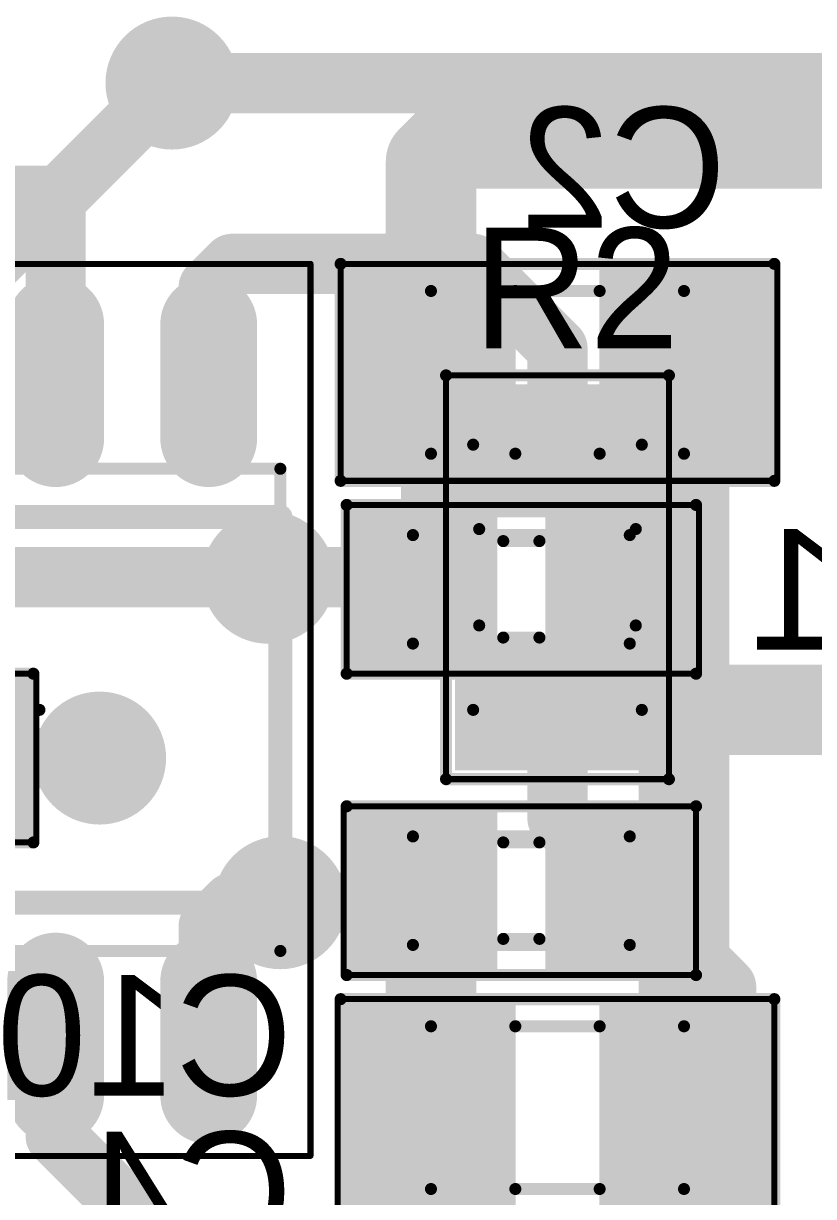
# Model space of a CAD drawing. Header units: millimetres. Extents: x 29.9 to 75.1, y 29.9 to 100.1.
# Drawn here: x 57.07 to 63.63, y 85.46 to 95.19 of the extents above; entities that cross this region are included whole.
import ezdxf

# ---------------------------------------------------------------- set-up
doc = ezdxf.new("R2010")
doc.units = ezdxf.units.MM
for name, color, linetype in [('BottomLayer', 5, 'Continuous'), ('BottomOverlay', 54, 'Continuous'), ('BottomPaste', 16, 'Continuous'), ('BottomSolder', 6, 'Continuous'), ('Mechanical13', 56, 'Continuous'), ('Mechanical15', 56, 'Continuous'), ('MultiLayer', 9, 'Continuous'), ('TopLayer', 1, 'Continuous'), ('TopOverlay', 2, 'Continuous'), ('TopPaste', 8, 'Continuous'), ('TopSolder', 216, 'Continuous'), ('ViaHoleLayer', 16, 'Continuous')]:
    doc.layers.add(name, color=color, linetype=linetype)

# ---------------------------------------------------------------- blocks, each defined once
blk = doc.blocks.new('SMD_C_0603_B_1123')
at = {"layer": 'BottomLayer'}
for points in [[(-1.29999994, 0.5499989), (-1.29999994, -0.5499989), (-0.30000194, 0.5499989), (-0.30000194, -0.5499989)], [(0.2999994, 0.5499989), (0.2999994, -0.5499989), (1.2999974, 0.5499989), (1.2999974, -0.5499989)]]:
    blk.add_solid(points, dxfattribs=at)
at = {"layer": 'BottomOverlay', "const_width": 0.0999998}
for points in [[(-1.44999964, 0.7000011399999999), (-1.44999964, -0.7000011399999999)], [(1.44999964, 0.7000011399999999), (-1.44999964, 0.7000011399999999)], [(1.44999964, 0.7000011399999999), (1.44999964, -0.7000011399999999)], [(0.1499997, 0.40000174), (-0.1499997, 0.40000174)], [(0.1499997, -0.3999992), (-0.1499997, -0.3999992)], [(1.44999964, -0.7000011399999999), (-1.44999964, -0.7000011399999999)]]:
    blk.add_lwpolyline(points, dxfattribs=at)
at = {"layer": 'BottomOverlay', "const_width": 0.0499999}
for points in [[(-1.47499832, 0.7000011399999999, 1), (-1.42500096, 0.7000011399999999, 1)], [(-1.47499832, 0.7000011399999999, 1), (-1.42500096, 0.7000011399999999, 1)], [(1.42500096, 0.7000011399999999, 1), (1.47499832, 0.7000011399999999, 1)], [(1.42500096, 0.7000011399999999, 1), (1.47499832, 0.7000011399999999, 1)], [(-0.17499838, 0.40000174, 1), (-0.12500102, 0.40000174, 1)], [(0.12500102, 0.40000174, 1), (0.17499838, 0.40000174, 1)], [(-0.17499838, -0.3999992, 1), (-0.12500102, -0.3999992, 1)], [(0.12500102, -0.3999992, 1), (0.17499838, -0.3999992, 1)], [(-1.47499832, -0.7000011399999999, 1), (-1.42500096, -0.7000011399999999, 1)], [(-1.47499832, -0.7000011399999999, 1), (-1.42500096, -0.7000011399999999, 1)], [(1.42500096, -0.7000011399999999, 1), (1.47499832, -0.7000011399999999, 1)], [(1.42500096, -0.7000011399999999, 1), (1.47499832, -0.7000011399999999, 1)]]:
    blk.add_lwpolyline(points, format="xyb", close=True, dxfattribs=at)
at = {"layer": 'BottomPaste'}
for points in [[(-1.29999994, 0.5499989), (-1.29999994, -0.5499989), (-0.30000194, 0.5499989), (-0.30000194, -0.5499989)], [(0.2999994, 0.5499989), (0.2999994, -0.5499989), (1.2999974, 0.5499989), (1.2999974, -0.5499989)]]:
    blk.add_solid(points, dxfattribs=at)
at = {"layer": 'BottomSolder'}
for points in [[(-1.40159994, 0.6515989), (-1.40159994, -0.6515989), (-0.19840194, 0.6515989), (-0.19840194, -0.6515989)], [(0.1983994, 0.6515989), (0.1983994, -0.6515989), (1.4015974, 0.6515989), (1.4015974, -0.6515989)]]:
    blk.add_solid(points, dxfattribs=at)
at = {"layer": 'Mechanical13', "const_width": 0.0999998}
for points in [[(-0.90000074, 0.45000164), (-0.90000074, -0.4499991)], [(0.8999982, 0.45000164), (-0.90000074, 0.45000164)], [(0.8999982, 0.45000164), (0.8999982, -0.4499991)], [(0.8999982, -0.4499991), (-0.90000074, -0.4499991)]]:
    blk.add_lwpolyline(points, dxfattribs=at)
at = {"layer": 'Mechanical13', "const_width": 0.0499999}
for points in [[(-0.9249994199999999, 0.45000164, 1), (-0.8750020599999999, 0.45000164, 1)], [(-0.9249994199999999, 0.45000164, 1), (-0.8750020599999999, 0.45000164, 1)], [(0.8749995199999999, 0.45000164, 1), (0.9249968799999999, 0.45000164, 1)], [(0.8749995199999999, 0.45000164, 1), (0.9249968799999999, 0.45000164, 1)], [(-0.9249994199999999, -0.4499991, 1), (-0.8750020599999999, -0.4499991, 1)], [(-0.9249994199999999, -0.4499991, 1), (-0.8750020599999999, -0.4499991, 1)], [(0.8749995199999999, -0.4499991, 1), (0.9249968799999999, -0.4499991, 1)], [(0.8749995199999999, -0.4499991, 1), (0.9249968799999999, -0.4499991, 1)]]:
    blk.add_lwpolyline(points, format="xyb", close=True, dxfattribs=at)
at = {"layer": 'Mechanical15', "const_width": 0.0499999}
for points in [[(-1.47500086, 0.7000011399999999), (-1.47500086, -0.7000011399999999)], [(1.44999964, 0.7000011399999999), (-1.47500086, 0.7000011399999999)], [(1.44999964, 0.7000011399999999), (1.44999964, -0.7000011399999999)], [(1.44999964, -0.7000011399999999), (-1.47500086, -0.7000011399999999)]]:
    blk.add_lwpolyline(points, dxfattribs=at)
at = {"layer": 'Mechanical15', "const_width": 0.02499868}
for points in [[(-1.4875002, 0.7000011399999999, 1), (-1.46250152, 0.7000011399999999, 1)], [(-1.4875002, 0.7000011399999999, 1), (-1.46250152, 0.7000011399999999, 1)], [(1.4375003, 0.7000011399999999, 1), (1.46249898, 0.7000011399999999, 1)], [(1.4375003, 0.7000011399999999, 1), (1.46249898, 0.7000011399999999, 1)], [(-1.4875002, -0.7000011399999999, 1), (-1.46250152, -0.7000011399999999, 1)], [(-1.4875002, -0.7000011399999999, 1), (-1.46250152, -0.7000011399999999, 1)], [(1.4375003, -0.7000011399999999, 1), (1.46249898, -0.7000011399999999, 1)], [(1.4375003, -0.7000011399999999, 1), (1.46249898, -0.7000011399999999, 1)]]:
    blk.add_lwpolyline(points, format="xyb", close=True, dxfattribs=at)
blk = doc.blocks.new('SMD_R_0805_1158')
at = {"layer": 'Mechanical13', "const_width": 0.0999998}
for points in [[(-1.10000034, 0.7000011399999999), (-1.10000034, -0.6999985999999999)], [(-1.10000034, 0.7000011399999999), (1.10000034, 0.7000011399999999)], [(1.10000034, 0.7000011399999999), (1.10000034, -0.6999985999999999)], [(-1.10000034, -0.6999985999999999), (1.10000034, -0.6999985999999999)]]:
    blk.add_lwpolyline(points, dxfattribs=at)
at = {"layer": 'Mechanical13', "const_width": 0.0499999}
for points in [[(-1.12499902, 0.7000011399999999, 1), (-1.07500166, 0.7000011399999999, 1)], [(-1.12499902, 0.7000011399999999, 1), (-1.07500166, 0.7000011399999999, 1)], [(1.07500166, 0.7000011399999999, 1), (1.12499902, 0.7000011399999999, 1)], [(1.07500166, 0.7000011399999999, 1), (1.12499902, 0.7000011399999999, 1)], [(-1.12499902, -0.6999985999999999, 1), (-1.07500166, -0.6999985999999999, 1)], [(-1.12499902, -0.6999985999999999, 1), (-1.07500166, -0.6999985999999999, 1)], [(1.07500166, -0.6999985999999999, 1), (1.12499902, -0.6999985999999999, 1)], [(1.07500166, -0.6999985999999999, 1), (1.12499902, -0.6999985999999999, 1)]]:
    blk.add_lwpolyline(points, format="xyb", close=True, dxfattribs=at)
at = {"layer": 'Mechanical15', "const_width": 0.0499999}
for points in [[(-1.67500046, 0.9249994199999999), (-1.67500046, -0.9249994199999999)], [(-1.67500046, 0.9249994199999999), (1.67500046, 0.9249994199999999)], [(1.67500046, 0.9249994199999999), (1.67500046, -0.9249994199999999)], [(-1.67500046, -0.9249994199999999), (1.67500046, -0.9249994199999999)]]:
    blk.add_lwpolyline(points, dxfattribs=at)
at = {"layer": 'Mechanical15', "const_width": 0.02499868}
for points in [[(-1.6874998, 0.9249994199999999, 1), (-1.66250112, 0.9249994199999999, 1)], [(-1.6874998, 0.9249994199999999, 1), (-1.66250112, 0.9249994199999999, 1)], [(1.66250112, 0.9249994199999999, 1), (1.6874998, 0.9249994199999999, 1)], [(1.66250112, 0.9249994199999999, 1), (1.6874998, 0.9249994199999999, 1)], [(-1.6874998, -0.9249994199999999, 1), (-1.66250112, -0.9249994199999999, 1)], [(-1.6874998, -0.9249994199999999, 1), (-1.66250112, -0.9249994199999999, 1)], [(1.66250112, -0.9249994199999999, 1), (1.6874998, -0.9249994199999999, 1)], [(1.66250112, -0.9249994199999999, 1), (1.6874998, -0.9249994199999999, 1)]]:
    blk.add_lwpolyline(points, format="xyb", close=True, dxfattribs=at)
at = {"layer": 'TopLayer'}
for points in [[(-0.6000013399999999, -0.7499985), (-0.6000013399999999, 0.7499985), (-1.49999954, -0.7499985), (-1.49999954, 0.7499985)], [(1.49999954, -0.7499985), (1.49999954, 0.7499985), (0.6000013399999999, -0.7499985), (0.6000013399999999, 0.7499985)]]:
    blk.add_solid(points, dxfattribs=at)
at = {"layer": 'TopOverlay', "const_width": 0.0999998}
for points in [[(-1.67500046, 0.9249994199999999), (1.67500046, 0.9249994199999999)], [(-1.67500046, 0.9249994199999999), (-1.67500046, -0.9249994199999999)], [(1.67500046, 0.9249994199999999), (1.67500046, -0.9249994199999999)], [(-0.3999992, 0.6500012399999999), (0.3999992, 0.6500012399999999)], [(-0.3999992, -0.6499986999999999), (0.3999992, -0.6499986999999999)], [(-1.67500046, -0.9249994199999999), (1.67500046, -0.9249994199999999)]]:
    blk.add_lwpolyline(points, dxfattribs=at)
at = {"layer": 'TopOverlay', "const_width": 0.0499999}
for points in [[(-1.69999914, 0.9249994199999999, 1), (-1.65000178, 0.9249994199999999, 1)], [(-1.69999914, 0.9249994199999999, 1), (-1.65000178, 0.9249994199999999, 1)], [(1.65000178, 0.9249994199999999, 1), (1.69999914, 0.9249994199999999, 1)], [(1.65000178, 0.9249994199999999, 1), (1.69999914, 0.9249994199999999, 1)], [(-0.42499788, 0.6500012399999999, 1), (-0.37500052, 0.6500012399999999, 1)], [(0.37500052, 0.6500012399999999, 1), (0.42499788, 0.6500012399999999, 1)], [(-0.42499788, -0.6499986999999999, 1), (-0.37500052, -0.6499986999999999, 1)], [(0.37500052, -0.6499986999999999, 1), (0.42499788, -0.6499986999999999, 1)], [(-1.69999914, -0.9249994199999999, 1), (-1.65000178, -0.9249994199999999, 1)], [(-1.69999914, -0.9249994199999999, 1), (-1.65000178, -0.9249994199999999, 1)], [(1.65000178, -0.9249994199999999, 1), (1.69999914, -0.9249994199999999, 1)], [(1.65000178, -0.9249994199999999, 1), (1.69999914, -0.9249994199999999, 1)]]:
    blk.add_lwpolyline(points, format="xyb", close=True, dxfattribs=at)
at = {"layer": 'TopPaste'}
for points in [[(-0.6000013399999999, -0.7499985), (-0.6000013399999999, 0.7499985), (-1.49999954, -0.7499985), (-1.49999954, 0.7499985)], [(1.49999954, -0.7499985), (1.49999954, 0.7499985), (0.6000013399999999, -0.7499985), (0.6000013399999999, 0.7499985)]]:
    blk.add_solid(points, dxfattribs=at)
at = {"layer": 'TopSolder'}
for points in [[(-0.49840134, -0.8515984999999999), (-0.49840134, 0.8515984999999999), (-1.60159954, -0.8515984999999999), (-1.60159954, 0.8515984999999999)], [(1.60159954, -0.8515984999999999), (1.60159954, 0.8515984999999999), (0.49840134, -0.8515984999999999), (0.49840134, 0.8515984999999999)]]:
    blk.add_solid(points, dxfattribs=at)
blk = doc.blocks.new('SOIC_8_1168')
at = {"layer": 'Mechanical13', "const_width": 0.0999998}
for points in [[(-2.00000108, 2.50000008), (-2.00000108, -2.50000008)], [(-2.00000108, 2.50000008), (1.99999854, 2.50000008)], [(1.99999854, 2.50000008), (1.99999854, -2.50000008)], [(-2.00000108, -2.50000008), (1.99999854, -2.50000008)]]:
    blk.add_lwpolyline(points, dxfattribs=at)
at = {"layer": 'Mechanical13'}
for points, const_width in [([(-2.02499976, 2.50000008, 1), (-1.9750024, 2.50000008, 1)], 0.0499999), ([(-2.02499976, 2.50000008, 1), (-1.9750024, 2.50000008, 1)], 0.0499999), ([(1.97499986, 2.50000008, 1), (2.02499722, 2.50000008, 1)], 0.0499999), ([(1.97499986, 2.50000008, 1), (2.02499722, 2.50000008, 1)], 0.0499999), ([(-0.6000013399999999, 1.59999934, 1), (-1.59999934, 1.59999934, 1)], 0.0999998), ([(-1.62499802, 1.59999934, 1), (-1.57500066, 1.59999934, 1)], 0.0499999), ([(-0.62500002, 1.59999934, 1), (-0.57500266, 1.59999934, 1)], 0.0499999), ([(-2.02499976, -2.50000008, 1), (-1.9750024, -2.50000008, 1)], 0.0499999), ([(-2.02499976, -2.50000008, 1), (-1.9750024, -2.50000008, 1)], 0.0499999), ([(1.97499986, -2.50000008, 1), (2.02499722, -2.50000008, 1)], 0.0499999), ([(1.97499986, -2.50000008, 1), (2.02499722, -2.50000008, 1)], 0.0499999)]:
    blk.add_lwpolyline(points, format="xyb", close=True, dxfattribs=dict(at, const_width=const_width))
at = {"layer": 'Mechanical15'}
for points, const_width in [([(-3.70000022, 2.74999958), (-3.70000022, -2.74999958)], 0.0499999), ([(-3.70000022, 2.74999958), (3.70000022, 2.74999958)], 0.0499999), ([(3.70000022, 2.74999958), (3.70000022, -2.74999958)], 0.0499999), ([(0, 0.499999), (0, -0.499999)], 0.0999998), ([(-0.50000154, 0), (0.499999, 0)], 0.0999998), ([(-3.70000022, -2.74999958), (3.70000022, -2.74999958)], 0.0499999)]:
    blk.add_lwpolyline(points, dxfattribs=dict(at, const_width=const_width))
for points, const_width in [([(-3.71249956, 2.74999958, 1), (-3.68750088, 2.74999958, 1)], 0.02499868), ([(-3.71249956, 2.74999958, 1), (-3.68750088, 2.74999958, 1)], 0.02499868), ([(3.68750088, 2.74999958, 1), (3.71249956, 2.74999958, 1)], 0.02499868), ([(3.68750088, 2.74999958, 1), (3.71249956, 2.74999958, 1)], 0.02499868), ([(-0.02499868, 0.499999, 1), (0.02499868, 0.499999, 1)], 0.0499999), ([(-0.52500022, 0, 1), (-0.47500286, 0, 1)], 0.0499999), ([(0.47500032, 0, 1), (0.52499768, 0, 1)], 0.0499999), ([(-0.02499868, -0.499999, 1), (0.02499868, -0.499999, 1)], 0.0499999), ([(-3.71249956, -2.74999958, 1), (-3.68750088, -2.74999958, 1)], 0.02499868), ([(-3.71249956, -2.74999958, 1), (-3.68750088, -2.74999958, 1)], 0.02499868), ([(3.68750088, -2.74999958, 1), (3.71249956, -2.74999958, 1)], 0.02499868), ([(3.68750088, -2.74999958, 1), (3.71249956, -2.74999958, 1)], 0.02499868)]:
    blk.add_lwpolyline(points, format="xyb", close=True, dxfattribs=dict(at, const_width=const_width))
at = {"layer": 'TopLayer', "const_width": 0.5999987999999999}
for points in [[(2.24999804, 1.905), (3.19999868, 1.905)], [(-3.20000122, 0.635), (-2.25000058, 0.635)], [(2.24999804, 0.635), (3.19999868, 0.635)], [(-3.20000122, -0.635), (-2.25000058, -0.635)], [(2.24999804, -0.635), (3.19999868, -0.635)], [(-3.20000122, -1.905), (-2.25000058, -1.905)], [(2.24999804, -1.905), (3.19999868, -1.905)]]:
    blk.add_lwpolyline(points, dxfattribs=at)
at = {"layer": 'TopLayer', "const_width": 0.2999994}
for points in [[(2.09999834, 1.905, 1), (2.39999774, 1.905, 1)], [(3.04999898, 1.905, 1), (3.34999838, 1.905, 1)], [(-3.35000092, 0.635, 1), (-3.05000152, 0.635, 1)], [(-2.40000028, 0.635, 1), (-2.10000088, 0.635, 1)], [(2.09999834, 0.635, 1), (2.39999774, 0.635, 1)], [(3.04999898, 0.635, 1), (3.34999838, 0.635, 1)], [(-3.35000092, -0.635, 1), (-3.05000152, -0.635, 1)], [(-2.40000028, -0.635, 1), (-2.10000088, -0.635, 1)], [(2.09999834, -0.635, 1), (2.39999774, -0.635, 1)], [(3.04999898, -0.635, 1), (3.34999838, -0.635, 1)], [(-3.35000092, -1.905, 1), (-3.05000152, -1.905, 1)], [(-2.40000028, -1.905, 1), (-2.10000088, -1.905, 1)], [(2.09999834, -1.905, 1), (2.39999774, -1.905, 1)], [(3.04999898, -1.905, 1), (3.34999838, -1.905, 1)]]:
    blk.add_lwpolyline(points, format="xyb", close=True, dxfattribs=at)
at = {"layer": 'TopLayer'}
blk.add_solid([(-1.95000118, 1.6050006), (-1.95000118, 2.2049994), (-3.50000062, 1.6050006), (-3.50000062, 2.2049994)], dxfattribs=at)
at = {"layer": 'TopOverlay'}
for points, const_width in [([(-2.59999988, 2.75500084, 1), (-2.85000192, 2.75500084, 1)], 0.2499995), ([(-2.91250116, 2.75500084, 1), (-2.78750268, 2.75500084, 1)], 0.12499848), ([(-2.66249912, 2.75500084, 1), (-2.53750064, 2.75500084, 1)], 0.12499848), ([(-1.65000178, 2.50000008, 1), (-1.55000198, 2.50000008, 1)], 0.0999998), ([(-1.65000178, 2.50000008, 1), (-1.55000198, 2.50000008, 1)], 0.0999998), ([(1.54999944, 2.50000008, 1), (1.64999924, 2.50000008, 1)], 0.0999998), ([(1.54999944, 2.50000008, 1), (1.64999924, 2.50000008, 1)], 0.0999998), ([(-0.30000194, 1.49999954, 1), (-0.90000074, 1.49999954, 1)], 0.5999987999999999), ([(-1.05000044, 1.49999954, 1), (-0.75000104, 1.49999954, 1)], 0.2999994), ([(-0.45000164, 1.49999954, 1), (-0.15000224, 1.49999954, 1)], 0.2999994), ([(-1.65000178, -2.50000008, 1), (-1.55000198, -2.50000008, 1)], 0.0999998), ([(-1.65000178, -2.50000008, 1), (-1.55000198, -2.50000008, 1)], 0.0999998), ([(1.54999944, -2.50000008, 1), (1.64999924, -2.50000008, 1)], 0.0999998), ([(1.54999944, -2.50000008, 1), (1.64999924, -2.50000008, 1)], 0.0999998)]:
    blk.add_lwpolyline(points, format="xyb", close=True, dxfattribs=dict(at, const_width=const_width))
at = {"layer": 'TopOverlay', "const_width": 0.1999996}
for points in [[(-1.60000188, 2.50000008), (-1.60000188, -2.50000008)], [(-1.60000188, 2.50000008), (1.59999934, 2.50000008)], [(1.59999934, 2.50000008), (1.59999934, -2.50000008)], [(-1.60000188, -2.50000008), (1.59999934, -2.50000008)]]:
    blk.add_lwpolyline(points, dxfattribs=at)
at = {"layer": 'TopPaste', "const_width": 0.5999987999999999}
for points in [[(2.24999804, 1.905), (3.19999868, 1.905)], [(-3.20000122, 0.635), (-2.25000058, 0.635)], [(2.24999804, 0.635), (3.19999868, 0.635)], [(-3.20000122, -0.635), (-2.25000058, -0.635)], [(2.24999804, -0.635), (3.19999868, -0.635)], [(-3.20000122, -1.905), (-2.25000058, -1.905)], [(2.24999804, -1.905), (3.19999868, -1.905)]]:
    blk.add_lwpolyline(points, dxfattribs=at)
at = {"layer": 'TopPaste', "const_width": 0.2999994}
for points in [[(2.09999834, 1.905, 1), (2.39999774, 1.905, 1)], [(3.04999898, 1.905, 1), (3.34999838, 1.905, 1)], [(-3.35000092, 0.635, 1), (-3.05000152, 0.635, 1)], [(-2.40000028, 0.635, 1), (-2.10000088, 0.635, 1)], [(2.09999834, 0.635, 1), (2.39999774, 0.635, 1)], [(3.04999898, 0.635, 1), (3.34999838, 0.635, 1)], [(-3.35000092, -0.635, 1), (-3.05000152, -0.635, 1)], [(-2.40000028, -0.635, 1), (-2.10000088, -0.635, 1)], [(2.09999834, -0.635, 1), (2.39999774, -0.635, 1)], [(3.04999898, -0.635, 1), (3.34999838, -0.635, 1)], [(-3.35000092, -1.905, 1), (-3.05000152, -1.905, 1)], [(-2.40000028, -1.905, 1), (-2.10000088, -1.905, 1)], [(2.09999834, -1.905, 1), (2.39999774, -1.905, 1)], [(3.04999898, -1.905, 1), (3.34999838, -1.905, 1)]]:
    blk.add_lwpolyline(points, format="xyb", close=True, dxfattribs=at)
at = {"layer": 'TopPaste'}
blk.add_solid([(-1.95000118, 1.6050006), (-1.95000118, 2.2049994), (-3.50000062, 1.6050006), (-3.50000062, 2.2049994)], dxfattribs=at)
at = {"layer": 'TopSolder', "const_width": 0.8031988}
for points in [[(2.24999804, 1.905), (3.19999868, 1.905)], [(-3.20000122, 0.635), (-2.25000058, 0.635)], [(2.24999804, 0.635), (3.19999868, 0.635)], [(-3.20000122, -0.635), (-2.25000058, -0.635)], [(2.24999804, -0.635), (3.19999868, -0.635)], [(-3.20000122, -1.905), (-2.25000058, -1.905)], [(2.24999804, -1.905), (3.19999868, -1.905)]]:
    blk.add_lwpolyline(points, dxfattribs=at)
at = {"layer": 'TopSolder', "const_width": 0.4015994}
for points in [[(2.04919834, 1.905, 1), (2.45079774, 1.905, 1)], [(2.99919898, 1.905, 1), (3.40079838, 1.905, 1)], [(-3.40080092, 0.635, 1), (-2.99920152, 0.635, 1)], [(-2.45080028, 0.635, 1), (-2.04920088, 0.635, 1)], [(2.04919834, 0.635, 1), (2.45079774, 0.635, 1)], [(2.99919898, 0.635, 1), (3.40079838, 0.635, 1)], [(-3.40080092, -0.635, 1), (-2.99920152, -0.635, 1)], [(-2.45080028, -0.635, 1), (-2.04920088, -0.635, 1)], [(2.04919834, -0.635, 1), (2.45079774, -0.635, 1)], [(2.99919898, -0.635, 1), (3.40079838, -0.635, 1)], [(-3.40080092, -1.905, 1), (-2.99920152, -1.905, 1)], [(-2.45080028, -1.905, 1), (-2.04920088, -1.905, 1)], [(2.04919834, -1.905, 1), (2.45079774, -1.905, 1)], [(2.99919898, -1.905, 1), (3.40079838, -1.905, 1)]]:
    blk.add_lwpolyline(points, format="xyb", close=True, dxfattribs=at)
at = {"layer": 'TopSolder'}
blk.add_solid([(-1.84840118, 1.5034006), (-1.84840118, 2.3065994), (-3.60160062, 1.5034006), (-3.60160062, 2.3065994)], dxfattribs=at)
blk = doc.blocks.new('SMD_C_0603_B_1205')
at = {"layer": 'BottomLayer'}
for points in [[(-1.29999994, 0.5499989), (-1.29999994, -0.5499989), (-0.30000194, 0.5499989), (-0.30000194, -0.5499989)], [(0.2999994, 0.5499989), (0.2999994, -0.5499989), (1.2999974, 0.5499989), (1.2999974, -0.5499989)]]:
    blk.add_solid(points, dxfattribs=at)
at = {"layer": 'BottomOverlay', "const_width": 0.0999998}
for points in [[(-1.44999964, 0.7000011399999999), (1.44999964, 0.7000011399999999)], [(-1.44999964, -0.7000011399999999), (-1.44999964, 0.7000011399999999)], [(1.44999964, -0.7000011399999999), (1.44999964, 0.7000011399999999)], [(-0.1499997, 0.40000174), (0.1499997, 0.40000174)], [(-0.1499997, -0.3999992), (0.1499997, -0.3999992)], [(-1.44999964, -0.7000011399999999), (1.44999964, -0.7000011399999999)]]:
    blk.add_lwpolyline(points, dxfattribs=at)
at = {"layer": 'BottomOverlay', "const_width": 0.0499999}
for points in [[(-1.47499832, 0.7000011399999999, 1), (-1.42500096, 0.7000011399999999, 1)], [(-1.47499832, 0.7000011399999999, 1), (-1.42500096, 0.7000011399999999, 1)], [(1.42500096, 0.7000011399999999, 1), (1.47499832, 0.7000011399999999, 1)], [(1.42500096, 0.7000011399999999, 1), (1.47499832, 0.7000011399999999, 1)], [(-0.17499838, 0.40000174, 1), (-0.12500102, 0.40000174, 1)], [(0.12500102, 0.40000174, 1), (0.17499838, 0.40000174, 1)], [(-0.17499838, -0.3999992, 1), (-0.12500102, -0.3999992, 1)], [(0.12500102, -0.3999992, 1), (0.17499838, -0.3999992, 1)], [(-1.47499832, -0.7000011399999999, 1), (-1.42500096, -0.7000011399999999, 1)], [(-1.47499832, -0.7000011399999999, 1), (-1.42500096, -0.7000011399999999, 1)], [(1.42500096, -0.7000011399999999, 1), (1.47499832, -0.7000011399999999, 1)], [(1.42500096, -0.7000011399999999, 1), (1.47499832, -0.7000011399999999, 1)]]:
    blk.add_lwpolyline(points, format="xyb", close=True, dxfattribs=at)
at = {"layer": 'BottomPaste'}
for points in [[(-1.29999994, 0.5499989), (-1.29999994, -0.5499989), (-0.30000194, 0.5499989), (-0.30000194, -0.5499989)], [(0.2999994, 0.5499989), (0.2999994, -0.5499989), (1.2999974, 0.5499989), (1.2999974, -0.5499989)]]:
    blk.add_solid(points, dxfattribs=at)
at = {"layer": 'BottomSolder'}
for points in [[(-1.40159994, 0.6515989), (-1.40159994, -0.6515989), (-0.19840194, 0.6515989), (-0.19840194, -0.6515989)], [(0.1983994, 0.6515989), (0.1983994, -0.6515989), (1.4015974, 0.6515989), (1.4015974, -0.6515989)]]:
    blk.add_solid(points, dxfattribs=at)
at = {"layer": 'Mechanical13', "const_width": 0.0999998}
for points in [[(-0.90000074, 0.45000164), (0.8999982, 0.45000164)], [(-0.90000074, -0.4499991), (-0.90000074, 0.45000164)], [(0.8999982, -0.4499991), (0.8999982, 0.45000164)], [(-0.90000074, -0.4499991), (0.8999982, -0.4499991)]]:
    blk.add_lwpolyline(points, dxfattribs=at)
at = {"layer": 'Mechanical13', "const_width": 0.0499999}
for points in [[(-0.9249994199999999, 0.45000164, 1), (-0.8750020599999999, 0.45000164, 1)], [(-0.9249994199999999, 0.45000164, 1), (-0.8750020599999999, 0.45000164, 1)], [(0.8749995199999999, 0.45000164, 1), (0.9249968799999999, 0.45000164, 1)], [(0.8749995199999999, 0.45000164, 1), (0.9249968799999999, 0.45000164, 1)], [(-0.9249994199999999, -0.4499991, 1), (-0.8750020599999999, -0.4499991, 1)], [(-0.9249994199999999, -0.4499991, 1), (-0.8750020599999999, -0.4499991, 1)], [(0.8749995199999999, -0.4499991, 1), (0.9249968799999999, -0.4499991, 1)], [(0.8749995199999999, -0.4499991, 1), (0.9249968799999999, -0.4499991, 1)]]:
    blk.add_lwpolyline(points, format="xyb", close=True, dxfattribs=at)
at = {"layer": 'Mechanical15', "const_width": 0.0499999}
for points in [[(-1.47500086, 0.7000011399999999), (1.44999964, 0.7000011399999999)], [(-1.47500086, -0.7000011399999999), (-1.47500086, 0.7000011399999999)], [(1.44999964, -0.7000011399999999), (1.44999964, 0.7000011399999999)], [(-1.47500086, -0.7000011399999999), (1.44999964, -0.7000011399999999)]]:
    blk.add_lwpolyline(points, dxfattribs=at)
at = {"layer": 'Mechanical15', "const_width": 0.02499868}
for points in [[(-1.4875002, 0.7000011399999999, 1), (-1.46250152, 0.7000011399999999, 1)], [(-1.4875002, 0.7000011399999999, 1), (-1.46250152, 0.7000011399999999, 1)], [(1.4375003, 0.7000011399999999, 1), (1.46249898, 0.7000011399999999, 1)], [(1.4375003, 0.7000011399999999, 1), (1.46249898, 0.7000011399999999, 1)], [(-1.4875002, -0.7000011399999999, 1), (-1.46250152, -0.7000011399999999, 1)], [(-1.4875002, -0.7000011399999999, 1), (-1.46250152, -0.7000011399999999, 1)], [(1.4375003, -0.7000011399999999, 1), (1.46249898, -0.7000011399999999, 1)], [(1.4375003, -0.7000011399999999, 1), (1.46249898, -0.7000011399999999, 1)]]:
    blk.add_lwpolyline(points, format="xyb", close=True, dxfattribs=at)
blk = doc.blocks.new('SMD_C_0805_B_1210')
at = {"layer": 'BottomLayer'}
for points in [[(-1.64999924, 0.7499985), (-1.64999924, -0.7499985), (-0.45000164, 0.7499985), (-0.45000164, -0.7499985)], [(0.45000164, 0.7499985), (0.45000164, -0.7499985), (1.64999924, 0.7499985), (1.64999924, -0.7499985)]]:
    blk.add_solid(points, dxfattribs=at)
at = {"layer": 'BottomOverlay', "const_width": 0.0999998}
for points in [[(1.79999894, 0.90000074), (-1.79999894, 0.90000074)], [(-1.79999894, 0.90000074), (-1.79999894, -0.90000074)], [(1.79999894, 0.90000074), (1.79999894, -0.90000074)], [(0.3499993, 0.67499992), (-0.3499993, 0.67499992)], [(0.3499993, -0.67499992), (-0.3499993, -0.67499992)], [(1.79999894, -0.90000074), (-1.79999894, -0.90000074)]]:
    blk.add_lwpolyline(points, dxfattribs=at)
at = {"layer": 'BottomOverlay', "const_width": 0.0499999}
for points in [[(-1.82499762, 0.90000074, 1), (-1.77500026, 0.90000074, 1)], [(-1.82499762, 0.90000074, 1), (-1.77500026, 0.90000074, 1)], [(1.77500026, 0.90000074, 1), (1.82499762, 0.90000074, 1)], [(1.77500026, 0.90000074, 1), (1.82499762, 0.90000074, 1)], [(-0.37499798, 0.67499992, 1), (-0.32500062, 0.67499992, 1)], [(0.32500062, 0.67499992, 1), (0.37499798, 0.67499992, 1)], [(-0.37499798, -0.67499992, 1), (-0.32500062, -0.67499992, 1)], [(0.32500062, -0.67499992, 1), (0.37499798, -0.67499992, 1)], [(-1.82499762, -0.90000074, 1), (-1.77500026, -0.90000074, 1)], [(-1.82499762, -0.90000074, 1), (-1.77500026, -0.90000074, 1)], [(1.77500026, -0.90000074, 1), (1.82499762, -0.90000074, 1)], [(1.77500026, -0.90000074, 1), (1.82499762, -0.90000074, 1)]]:
    blk.add_lwpolyline(points, format="xyb", close=True, dxfattribs=at)
at = {"layer": 'BottomPaste'}
for points in [[(-1.64999924, 0.7499985), (-1.64999924, -0.7499985), (-0.45000164, 0.7499985), (-0.45000164, -0.7499985)], [(0.45000164, 0.7499985), (0.45000164, -0.7499985), (1.64999924, 0.7499985), (1.64999924, -0.7499985)]]:
    blk.add_solid(points, dxfattribs=at)
at = {"layer": 'BottomSolder'}
for points in [[(-1.75159924, 0.8515984999999999), (-1.75159924, -0.8515984999999999), (-0.34840164, 0.8515984999999999), (-0.34840164, -0.8515984999999999)], [(0.34840164, 0.8515984999999999), (0.34840164, -0.8515984999999999), (1.75159924, 0.8515984999999999), (1.75159924, -0.8515984999999999)]]:
    blk.add_solid(points, dxfattribs=at)
at = {"layer": 'Mechanical13', "const_width": 0.0999998}
for points in [[(-1.05000044, 0.67499992), (-1.05000044, -0.67499992)], [(1.05000044, 0.67499992), (-1.05000044, 0.67499992)], [(1.05000044, 0.67499992), (1.05000044, -0.67499992)], [(1.05000044, -0.67499992), (-1.05000044, -0.67499992)]]:
    blk.add_lwpolyline(points, dxfattribs=at)
at = {"layer": 'Mechanical13', "const_width": 0.0499999}
for points in [[(-1.07499912, 0.67499992, 1), (-1.02500176, 0.67499992, 1)], [(-1.07499912, 0.67499992, 1), (-1.02500176, 0.67499992, 1)], [(1.02500176, 0.67499992, 1), (1.07499912, 0.67499992, 1)], [(1.02500176, 0.67499992, 1), (1.07499912, 0.67499992, 1)], [(-1.07499912, -0.67499992, 1), (-1.02500176, -0.67499992, 1)], [(-1.07499912, -0.67499992, 1), (-1.02500176, -0.67499992, 1)], [(1.02500176, -0.67499992, 1), (1.07499912, -0.67499992, 1)], [(1.02500176, -0.67499992, 1), (1.07499912, -0.67499992, 1)]]:
    blk.add_lwpolyline(points, format="xyb", close=True, dxfattribs=at)
at = {"layer": 'Mechanical15', "const_width": 0.0499999}
for points in [[(-1.79999894, 0.90000074), (-1.79999894, -0.90000074)], [(1.82500016, 0.90000074), (-1.79999894, 0.90000074)], [(1.82500016, 0.90000074), (1.82500016, -0.90000074)], [(1.82500016, -0.90000074), (-1.79999894, -0.90000074)]]:
    blk.add_lwpolyline(points, dxfattribs=at)
at = {"layer": 'Mechanical15', "const_width": 0.02499868}
for points in [[(-1.81249828, 0.90000074, 1), (-1.7874996, 0.90000074, 1)], [(-1.81249828, 0.90000074, 1), (-1.7874996, 0.90000074, 1)], [(1.81250082, 0.90000074, 1), (1.8374995, 0.90000074, 1)], [(1.81250082, 0.90000074, 1), (1.8374995, 0.90000074, 1)], [(-1.81249828, -0.90000074, 1), (-1.7874996, -0.90000074, 1)], [(-1.81249828, -0.90000074, 1), (-1.7874996, -0.90000074, 1)], [(1.81250082, -0.90000074, 1), (1.8374995, -0.90000074, 1)], [(1.81250082, -0.90000074, 1), (1.8374995, -0.90000074, 1)]]:
    blk.add_lwpolyline(points, format="xyb", close=True, dxfattribs=at)
blk = doc.blocks.new('SMD_C_0805_B_1212')
at = {"layer": 'BottomLayer'}
for points in [[(-1.64999924, 0.7499985), (-1.64999924, -0.7499985), (-0.45000164, 0.7499985), (-0.45000164, -0.7499985)], [(0.45000164, 0.7499985), (0.45000164, -0.7499985), (1.64999924, 0.7499985), (1.64999924, -0.7499985)]]:
    blk.add_solid(points, dxfattribs=at)
at = {"layer": 'BottomOverlay', "const_width": 0.0999998}
for points in [[(-1.79999894, 0.90000074), (1.79999894, 0.90000074)], [(-1.79999894, -0.90000074), (-1.79999894, 0.90000074)], [(1.79999894, -0.90000074), (1.79999894, 0.90000074)], [(-0.3499993, 0.67499992), (0.3499993, 0.67499992)], [(-0.3499993, -0.67499992), (0.3499993, -0.67499992)], [(-1.79999894, -0.90000074), (1.79999894, -0.90000074)]]:
    blk.add_lwpolyline(points, dxfattribs=at)
at = {"layer": 'BottomOverlay', "const_width": 0.0499999}
for points in [[(-1.82499762, 0.90000074, 1), (-1.77500026, 0.90000074, 1)], [(-1.82499762, 0.90000074, 1), (-1.77500026, 0.90000074, 1)], [(1.77500026, 0.90000074, 1), (1.82499762, 0.90000074, 1)], [(1.77500026, 0.90000074, 1), (1.82499762, 0.90000074, 1)], [(-0.37499798, 0.67499992, 1), (-0.32500062, 0.67499992, 1)], [(0.32500062, 0.67499992, 1), (0.37499798, 0.67499992, 1)], [(-0.37499798, -0.67499992, 1), (-0.32500062, -0.67499992, 1)], [(0.32500062, -0.67499992, 1), (0.37499798, -0.67499992, 1)], [(-1.82499762, -0.90000074, 1), (-1.77500026, -0.90000074, 1)], [(-1.82499762, -0.90000074, 1), (-1.77500026, -0.90000074, 1)], [(1.77500026, -0.90000074, 1), (1.82499762, -0.90000074, 1)], [(1.77500026, -0.90000074, 1), (1.82499762, -0.90000074, 1)]]:
    blk.add_lwpolyline(points, format="xyb", close=True, dxfattribs=at)
at = {"layer": 'BottomPaste'}
for points in [[(-1.64999924, 0.7499985), (-1.64999924, -0.7499985), (-0.45000164, 0.7499985), (-0.45000164, -0.7499985)], [(0.45000164, 0.7499985), (0.45000164, -0.7499985), (1.64999924, 0.7499985), (1.64999924, -0.7499985)]]:
    blk.add_solid(points, dxfattribs=at)
at = {"layer": 'BottomSolder'}
for points in [[(-1.75159924, 0.8515984999999999), (-1.75159924, -0.8515984999999999), (-0.34840164, 0.8515984999999999), (-0.34840164, -0.8515984999999999)], [(0.34840164, 0.8515984999999999), (0.34840164, -0.8515984999999999), (1.75159924, 0.8515984999999999), (1.75159924, -0.8515984999999999)]]:
    blk.add_solid(points, dxfattribs=at)
at = {"layer": 'Mechanical13', "const_width": 0.0999998}
for points in [[(-1.05000044, -0.67499992), (-1.05000044, 0.67499992)], [(-1.05000044, 0.67499992), (1.05000044, 0.67499992)], [(1.05000044, -0.67499992), (1.05000044, 0.67499992)], [(-1.05000044, -0.67499992), (1.05000044, -0.67499992)]]:
    blk.add_lwpolyline(points, dxfattribs=at)
at = {"layer": 'Mechanical13', "const_width": 0.0499999}
for points in [[(-1.07499912, 0.67499992, 1), (-1.02500176, 0.67499992, 1)], [(-1.07499912, 0.67499992, 1), (-1.02500176, 0.67499992, 1)], [(1.02500176, 0.67499992, 1), (1.07499912, 0.67499992, 1)], [(1.02500176, 0.67499992, 1), (1.07499912, 0.67499992, 1)], [(-1.07499912, -0.67499992, 1), (-1.02500176, -0.67499992, 1)], [(-1.07499912, -0.67499992, 1), (-1.02500176, -0.67499992, 1)], [(1.02500176, -0.67499992, 1), (1.07499912, -0.67499992, 1)], [(1.02500176, -0.67499992, 1), (1.07499912, -0.67499992, 1)]]:
    blk.add_lwpolyline(points, format="xyb", close=True, dxfattribs=at)
at = {"layer": 'Mechanical15', "const_width": 0.0499999}
for points in [[(-1.79999894, -0.90000074), (-1.79999894, 0.90000074)], [(-1.79999894, 0.90000074), (1.82500016, 0.90000074)], [(1.82500016, -0.90000074), (1.82500016, 0.90000074)], [(-1.79999894, -0.90000074), (1.82500016, -0.90000074)]]:
    blk.add_lwpolyline(points, dxfattribs=at)
at = {"layer": 'Mechanical15', "const_width": 0.02499868}
for points in [[(-1.81249828, 0.90000074, 1), (-1.7874996, 0.90000074, 1)], [(-1.81249828, 0.90000074, 1), (-1.7874996, 0.90000074, 1)], [(1.81250082, 0.90000074, 1), (1.8374995, 0.90000074, 1)], [(1.81250082, 0.90000074, 1), (1.8374995, 0.90000074, 1)], [(-1.81249828, -0.90000074, 1), (-1.7874996, -0.90000074, 1)], [(-1.81249828, -0.90000074, 1), (-1.7874996, -0.90000074, 1)], [(1.81250082, -0.90000074, 1), (1.8374995, -0.90000074, 1)], [(1.81250082, -0.90000074, 1), (1.8374995, -0.90000074, 1)]]:
    blk.add_lwpolyline(points, format="xyb", close=True, dxfattribs=at)
blk = doc.blocks.new('SMD_C_0603_B_1213')
at = {"layer": 'BottomLayer'}
for points in [[(-1.29999994, 0.5499989), (-1.29999994, -0.5499989), (-0.30000194, 0.5499989), (-0.30000194, -0.5499989)], [(0.2999994, 0.5499989), (0.2999994, -0.5499989), (1.2999974, 0.5499989), (1.2999974, -0.5499989)]]:
    blk.add_solid(points, dxfattribs=at)
at = {"layer": 'BottomOverlay', "const_width": 0.0999998}
for points in [[(1.44999964, 0.7000011399999999), (-1.44999964, 0.7000011399999999)], [(-1.44999964, 0.7000011399999999), (-1.44999964, -0.7000011399999999)], [(1.44999964, 0.7000011399999999), (1.44999964, -0.7000011399999999)], [(0.1499997, 0.40000174), (-0.1499997, 0.40000174)], [(0.1499997, -0.3999992), (-0.1499997, -0.3999992)], [(1.44999964, -0.7000011399999999), (-1.44999964, -0.7000011399999999)]]:
    blk.add_lwpolyline(points, dxfattribs=at)
at = {"layer": 'BottomOverlay', "const_width": 0.0499999}
for points in [[(-1.47499832, 0.7000011399999999, 1), (-1.42500096, 0.7000011399999999, 1)], [(-1.47499832, 0.7000011399999999, 1), (-1.42500096, 0.7000011399999999, 1)], [(1.42500096, 0.7000011399999999, 1), (1.47499832, 0.7000011399999999, 1)], [(1.42500096, 0.7000011399999999, 1), (1.47499832, 0.7000011399999999, 1)], [(-0.17499838, 0.40000174, 1), (-0.12500102, 0.40000174, 1)], [(0.12500102, 0.40000174, 1), (0.17499838, 0.40000174, 1)], [(-0.17499838, -0.3999992, 1), (-0.12500102, -0.3999992, 1)], [(0.12500102, -0.3999992, 1), (0.17499838, -0.3999992, 1)], [(-1.47499832, -0.7000011399999999, 1), (-1.42500096, -0.7000011399999999, 1)], [(-1.47499832, -0.7000011399999999, 1), (-1.42500096, -0.7000011399999999, 1)], [(1.42500096, -0.7000011399999999, 1), (1.47499832, -0.7000011399999999, 1)], [(1.42500096, -0.7000011399999999, 1), (1.47499832, -0.7000011399999999, 1)]]:
    blk.add_lwpolyline(points, format="xyb", close=True, dxfattribs=at)
at = {"layer": 'BottomPaste'}
for points in [[(-1.29999994, 0.5499989), (-1.29999994, -0.5499989), (-0.30000194, 0.5499989), (-0.30000194, -0.5499989)], [(0.2999994, 0.5499989), (0.2999994, -0.5499989), (1.2999974, 0.5499989), (1.2999974, -0.5499989)]]:
    blk.add_solid(points, dxfattribs=at)
at = {"layer": 'BottomSolder'}
for points in [[(-1.40159994, 0.6515989), (-1.40159994, -0.6515989), (-0.19840194, 0.6515989), (-0.19840194, -0.6515989)], [(0.1983994, 0.6515989), (0.1983994, -0.6515989), (1.4015974, 0.6515989), (1.4015974, -0.6515989)]]:
    blk.add_solid(points, dxfattribs=at)
at = {"layer": 'Mechanical13', "const_width": 0.0999998}
for points in [[(0.8999982, 0.45000164), (-0.90000074, 0.45000164)], [(-0.90000074, 0.45000164), (-0.90000074, -0.4499991)], [(0.8999982, 0.45000164), (0.8999982, -0.4499991)], [(0.8999982, -0.4499991), (-0.90000074, -0.4499991)]]:
    blk.add_lwpolyline(points, dxfattribs=at)
at = {"layer": 'Mechanical13', "const_width": 0.0499999}
for points in [[(-0.9249994199999999, 0.45000164, 1), (-0.8750020599999999, 0.45000164, 1)], [(-0.9249994199999999, 0.45000164, 1), (-0.8750020599999999, 0.45000164, 1)], [(0.8749995199999999, 0.45000164, 1), (0.9249968799999999, 0.45000164, 1)], [(0.8749995199999999, 0.45000164, 1), (0.9249968799999999, 0.45000164, 1)], [(-0.9249994199999999, -0.4499991, 1), (-0.8750020599999999, -0.4499991, 1)], [(-0.9249994199999999, -0.4499991, 1), (-0.8750020599999999, -0.4499991, 1)], [(0.8749995199999999, -0.4499991, 1), (0.9249968799999999, -0.4499991, 1)], [(0.8749995199999999, -0.4499991, 1), (0.9249968799999999, -0.4499991, 1)]]:
    blk.add_lwpolyline(points, format="xyb", close=True, dxfattribs=at)
at = {"layer": 'Mechanical15', "const_width": 0.0499999}
for points in [[(1.44999964, 0.7000011399999999), (-1.47500086, 0.7000011399999999)], [(-1.47500086, 0.7000011399999999), (-1.47500086, -0.7000011399999999)], [(1.44999964, 0.7000011399999999), (1.44999964, -0.7000011399999999)], [(1.44999964, -0.7000011399999999), (-1.47500086, -0.7000011399999999)]]:
    blk.add_lwpolyline(points, dxfattribs=at)
at = {"layer": 'Mechanical15', "const_width": 0.02499868}
for points in [[(-1.4875002, 0.7000011399999999, 1), (-1.46250152, 0.7000011399999999, 1)], [(-1.4875002, 0.7000011399999999, 1), (-1.46250152, 0.7000011399999999, 1)], [(1.4375003, 0.7000011399999999, 1), (1.46249898, 0.7000011399999999, 1)], [(1.4375003, 0.7000011399999999, 1), (1.46249898, 0.7000011399999999, 1)], [(-1.4875002, -0.7000011399999999, 1), (-1.46250152, -0.7000011399999999, 1)], [(-1.4875002, -0.7000011399999999, 1), (-1.46250152, -0.7000011399999999, 1)], [(1.4375003, -0.7000011399999999, 1), (1.46249898, -0.7000011399999999, 1)], [(1.4375003, -0.7000011399999999, 1), (1.46249898, -0.7000011399999999, 1)]]:
    blk.add_lwpolyline(points, format="xyb", close=True, dxfattribs=at)

msp = doc.modelspace()

# ---------------------------------------------------------------- linework, layer by layer
at = {"layer": 'BottomLayer'}
for points, const_width in [([(58.07499942, 94.7000011, 1), (58.52500105999999, 94.7000011, 1)], 0.4499991), ([(58.17500175999999, 94.7000011, 1), (58.42499872, 94.7000011, 1)], 0.2499995), ([(60.41250046, 94.20000209999999, 1), (60.78750098, 94.20000209999999, 1)], 0.37500052), ([(60.41250046, 94.20000209999999, 1), (60.78750098, 94.20000209999999, 1)], 0.37500052), ([(60.26250075999999, 94.0500024, 1), (60.63750128, 94.0500024, 1)], 0.37500052), ([(60.26250075999999, 94.0500024, 1), (60.63750128, 94.0500024, 1)], 0.37500052), ([(60.26250075999999, 92.30000082, 1), (60.63750128, 92.30000082, 1)], 0.37500052), ([(62.36250164, 92.30000082, 1), (62.73750216, 92.30000082, 1)], 0.37500052), ([(60.32500254, 92.30000082, 1), (60.5749995, 92.30000082, 1)], 0.2499995), ([(58.87500035999999, 90.60000167999999, 1), (59.325002, 90.60000167999999, 1)], 0.4499991), ([(58.9750027, 90.60000167999999, 1), (59.22499965999999, 90.60000167999999, 1)], 0.2499995), ([(60.17500537999999, 90.60000167999999, 1), (60.42500234, 90.60000167999999, 1)], 0.2499995), ([(60.17500537999999, 90.60000167999999, 1), (60.42500234, 90.60000167999999, 1)], 0.2499995), ([(60.32500254, 90.54999923999999, 1), (60.5749995, 90.54999923999999, 1)], 0.2499995), ([(60.32500254, 90.54999923999999, 1), (60.5749995, 90.54999923999999, 1)], 0.2499995), ([(61.81250274, 90.50000188, 1), (62.18750326, 90.50000188, 1)], 0.37500052), ([(62.36250164, 90.50000188, 1), (62.73750216, 90.50000188, 1)], 0.37500052), ([(62.36250164, 90.50000188, 1), (62.73750216, 90.50000188, 1)], 0.37500052), ([(62.36250164, 90.50000188, 1), (62.73750216, 90.50000188, 1)], 0.37500052), ([(60.27500517999999, 90.50000188, 1), (60.52500214, 90.50000188, 1)], 0.2499995), ([(60.27500517999999, 90.50000188, 1), (60.52500214, 90.50000188, 1)], 0.2499995), ([(62.36250164, 89.50000134, 1), (62.73750216, 89.50000134, 1)], 0.37500052), ([(62.36250164, 89.50000134, 1), (62.73750216, 89.50000134, 1)], 0.37500052), ([(62.36250164, 89.50000134, 1), (62.73750216, 89.50000134, 1)], 0.37500052), ([(57.47500062, 89.10000214, 1), (57.92500226, 89.10000214, 1)], 0.4499991), ([(57.57500296, 89.10000214, 1), (57.82499992, 89.10000214, 1)], 0.2499995), ([(60.21250086, 88.00000179999999, 1), (60.58750138, 88.00000179999999, 1)], 0.37500052), ([(61.8125002, 88.00000179999999, 1), (62.18750072, 88.00000179999999, 1)], 0.37500052), ([(62.36250164, 88.00000179999999, 1), (62.73750216, 88.00000179999999, 1)], 0.37500052), ([(62.36250164, 88.00000179999999, 1), (62.73750216, 88.00000179999999, 1)], 0.37500052), ([(62.36250164, 88.00000179999999, 1), (62.73750216, 88.00000179999999, 1)], 0.37500052), ([(58.97500015999999, 87.900002, 1), (59.4250018, 87.900002, 1)], 0.4499991), ([(60.26250075999999, 87.95000189999999, 1), (60.63750128, 87.95000189999999, 1)], 0.37500052), ([(60.26250075999999, 87.95000189999999, 1), (60.63750128, 87.95000189999999, 1)], 0.37500052), ([(60.27500264, 88.00000179999999, 1), (60.52499959999999, 88.00000179999999, 1)], 0.2499995), ([(59.0750025, 87.900002, 1), (59.32499945999999, 87.900002, 1)], 0.2499995), ([(60.17500284, 87.900002, 1), (60.42499979999999, 87.900002, 1)], 0.2499995), ([(60.17500284, 87.900002, 1), (60.42499979999999, 87.900002, 1)], 0.2499995), ([(60.26250075999999, 86.20000032, 1), (60.63750128, 86.20000032, 1)], 0.37500052), ([(60.26250075999999, 86.20000032, 1), (60.63750128, 86.20000032, 1)], 0.37500052), ([(62.36250164, 86.20000032, 1), (62.73750216, 86.20000032, 1)], 0.37500052), ([(60.11250106, 86.05000061999999, 1), (60.48750158, 86.05000061999999, 1)], 0.37500052), ([(60.11250106, 86.05000061999999, 1), (60.48750158, 86.05000061999999, 1)], 0.37500052), ([(62.42500342, 86.20000032, 1), (62.67500037999999, 86.20000032, 1)], 0.2499995), ([(62.47500332, 86.15000042, 1), (62.72500028, 86.15000042, 1)], 0.2499995), ([(60.3124397, 85.84994006, 1), (60.68744022, 85.84994006, 1)], 0.37500052), ([(60.3124397, 85.84994006, 1), (60.68744022, 85.84994006, 1)], 0.37500052), ([(60.31250066, 85.85000102, 1), (60.68750118, 85.85000102, 1)], 0.37500052), ([(60.31250066, 85.85000102, 1), (60.68750118, 85.85000102, 1)], 0.37500052)]:
    msp.add_lwpolyline(points, format="xyb", close=True, dxfattribs=dict(at, const_width=const_width))
for points, const_width in [([(56.00000992, 92.40001077999999), (58.30000024, 94.7000011)], 0.499999), ([(60.45000101999999, 94.0500024), (60.60000072, 94.20000209999999)], 0.75000104), ([(60.60000072, 94.20000209999999), (67.00000062, 94.20000209999999)], 0.75000104), ([(60.45000101999999, 92.30000082), (60.45000101999999, 94.0500024)], 0.75000104), ([(62.5500019, 90.50000188), (62.5500019, 92.30000082)], 0.75000104), ([(60.45000101999999, 90.54999923999999), (60.45000101999999, 92.30000082)], 0.499999), ([(59.10000118, 90.60000167999999), (60.30000386, 90.60000167999999)], 0.499999), ([(60.30000386, 90.60000167999999), (60.40000366, 90.50000188)], 0.499999), ([(60.40000366, 90.50000188), (60.45000101999999, 90.54999923999999)], 0.499999), ([(62.000003, 90.50000188), (62.5500019, 90.50000188)], 0.75000104), ([(62.5500019, 89.50000134), (62.5500019, 90.50000188)], 0.75000104), ([(62.5500019, 88.00000179999999), (62.5500019, 89.50000134)], 0.75000104), ([(62.5500019, 89.50000134), (64.50000054, 89.50000134)], 0.75000104), ([(56.50000129999999, 89.10000214), (57.70000143999999, 89.10000214)], 0.499999), ([(60.40000112, 88.00000179999999), (60.45000101999999, 87.95000189999999)], 0.75000104), ([(62.00000046, 88.00000179999999), (62.5500019, 88.00000179999999)], 0.75000104), ([(62.5500019, 86.20000032), (62.5500019, 88.00000179999999)], 0.75000104), ([(60.45000101999999, 86.20000032), (60.45000101999999, 87.95000189999999)], 0.75000104), ([(60.30000132, 87.900002), (60.40000112, 88.00000179999999)], 0.499999), ([(59.20000098, 87.900002), (60.30000132, 87.900002)], 0.499999), ([(60.30000132, 86.05000061999999), (60.45000101999999, 86.20000032)], 0.75000104), ([(60.30000132, 86.05000061999999), (60.50000092, 85.85000102)], 0.75000104), ([(62.5500019, 86.20000032), (62.60000179999999, 86.15000042)], 0.499999), ([(60.49993996, 85.84994006), (60.50000092, 85.85000102)], 0.75000104), ([(60.49993996, 84.69990172), (60.49993996, 85.84994006)], 0.75000104)]:
    msp.add_lwpolyline(points, dxfattribs=dict(at, const_width=const_width))
at = {"layer": 'BottomSolder', "const_width": 0.5515991}
for points in [[(58.02419942, 94.7000011, 1), (58.57580106, 94.7000011, 1)], [(58.82420036, 90.60000167999999, 1), (59.375802, 90.60000167999999, 1)], [(57.42420061999999, 89.10000214, 1), (57.97580225999999, 89.10000214, 1)], [(58.92420016, 87.900002, 1), (59.4758018, 87.900002, 1)]]:
    msp.add_lwpolyline(points, format="xyb", close=True, dxfattribs=at)
at = {"layer": 'MultiLayer', "const_width": 0.4499991}
for points in [[(58.07499942, 94.7000011, 1), (58.52500105999999, 94.7000011, 1)], [(58.87500035999999, 90.60000167999999, 1), (59.325002, 90.60000167999999, 1)], [(57.47500062, 89.10000214, 1), (57.92500226, 89.10000214, 1)], [(58.97500015999999, 87.900002, 1), (59.4250018, 87.900002, 1)]]:
    msp.add_lwpolyline(points, format="xyb", close=True, dxfattribs=at)
at = {"layer": 'TopLayer'}
for points, const_width in [([(58.07499942, 94.7000011, 1), (58.52500105999999, 94.7000011, 1)], 0.4499991), ([(58.17500175999999, 94.7000011, 1), (58.42499872, 94.7000011, 1)], 0.2499995), ([(57.21000242, 93.76499915999999, 1), (57.45999938, 93.76499915999999, 1)], 0.2499995), ([(57.21000242, 93.76499915999999, 1), (57.45999938, 93.76499915999999, 1)], 0.2499995), ([(58.6750033, 93.20000155999999, 1), (58.92500026, 93.20000155999999, 1)], 0.2499995), ([(58.6750033, 93.20000155999999, 1), (58.92500026, 93.20000155999999, 1)], 0.2499995), ([(60.67500183999999, 93.20000155999999, 1), (60.9249988, 93.20000155999999, 1)], 0.2499995), ([(60.67500183999999, 93.20000155999999, 1), (60.9249988, 93.20000155999999, 1)], 0.2499995), ([(58.48000242, 93.00500068, 1), (58.72999938, 93.00500068, 1)], 0.2499995), ([(58.48000242, 93.00500068, 1), (58.72999938, 93.00500068, 1)], 0.2499995), ([(61.37500298, 92.50000041999999, 1), (61.62499994, 92.50000041999999, 1)], 0.2499995), ([(61.37500298, 92.50000041999999, 1), (61.62499994, 92.50000041999999, 1)], 0.2499995), ([(57.21000242, 92.2249997, 1), (57.45999938, 92.2249997, 1)], 0.2499995), ([(58.48000242, 92.2249997, 1), (58.72999938, 92.2249997, 1)], 0.2499995), ([(61.37500298, 91.65000212, 1), (61.62499994, 91.65000212, 1)], 0.2499995), ([(58.87500035999999, 90.60000167999999, 1), (59.325002, 90.60000167999999, 1)], 0.4499991), ([(58.9750027, 90.60000167999999, 1), (59.22499965999999, 90.60000167999999, 1)], 0.2499995), ([(61.37500298, 89.55000124, 1), (61.62499994, 89.55000124, 1)], 0.2499995), ([(57.47500062, 89.10000214, 1), (57.92500226, 89.10000214, 1)], 0.4499991), ([(57.57500296, 89.10000214, 1), (57.82499992, 89.10000214, 1)], 0.2499995), ([(61.37500298, 88.6000006, 1), (61.62499994, 88.6000006, 1)], 0.2499995), ([(61.37500298, 88.6000006, 1), (61.62499994, 88.6000006, 1)], 0.2499995), ([(58.97500015999999, 87.900002, 1), (59.4250018, 87.900002, 1)], 0.4499991), ([(58.6750033, 87.900002, 1), (58.92500026, 87.900002, 1)], 0.2499995), ([(58.6750033, 87.900002, 1), (58.92500026, 87.900002, 1)], 0.2499995), ([(59.0750025, 87.900002, 1), (59.32499945999999, 87.900002, 1)], 0.2499995), ([(58.48000242, 87.70500111999999, 1), (58.72999938, 87.70500111999999, 1)], 0.2499995), ([(58.48000242, 87.70500111999999, 1), (58.72999938, 87.70500111999999, 1)], 0.2499995), ([(62.77500272, 87.20000085999999, 1), (63.02499967999999, 87.20000085999999, 1)], 0.2499995), ([(62.77500272, 87.20000085999999, 1), (63.02499967999999, 87.20000085999999, 1)], 0.2499995), ([(57.21000242, 86.77500044, 1), (57.45999938, 86.77500044, 1)], 0.2499995), ([(58.48000242, 86.77500044, 1), (58.72999938, 86.77500044, 1)], 0.2499995), ([(57.21000242, 85.96500205999999, 1), (57.45999938, 85.96500205999999, 1)], 0.2499995), ([(57.21000242, 85.96500205999999, 1), (57.45999938, 85.96500205999999, 1)], 0.2499995)]:
    msp.add_lwpolyline(points, format="xyb", close=True, dxfattribs=dict(at, const_width=const_width))
at = {"layer": 'TopLayer', "const_width": 0.499999}
for points in [[(58.30000024, 94.7000011), (64.10000133999999, 94.7000011)], [(56.1299995, 93.76499915999999), (57.3350009, 93.76499915999999)], [(57.3350009, 92.2249997), (57.3350009, 93.76499915999999)], [(58.60500089999999, 93.00500068), (58.80000178, 93.20000155999999)], [(58.80000178, 93.20000155999999), (60.80000032, 93.20000155999999)], [(60.80000032, 93.20000155999999), (61.50000146, 92.50000041999999)], [(58.60500089999999, 92.2249997), (58.60500089999999, 93.00500068)], [(61.50000146, 91.65000212), (61.50000146, 92.50000041999999)], [(55.20000135999999, 90.60000167999999), (59.10000118, 90.60000167999999)], [(61.50000146, 88.6000006), (61.50000146, 89.55000124)], [(56.2000019, 89.10000214), (57.70000143999999, 89.10000214)], [(61.50000146, 88.6000006), (62.9000012, 87.20000085999999)], [(58.60500089999999, 87.70500111999999), (58.80000178, 87.900002)], [(58.80000178, 87.900002), (59.20000098, 87.900002)], [(58.60500089999999, 86.77500044), (58.60500089999999, 87.70500111999999)], [(62.9000012, 75.9539375), (62.9000012, 87.20000085999999)], [(57.3350009, 85.96500205999999), (57.3350009, 86.77500044)], [(57.3350009, 85.96500205999999), (58.40000258, 84.90000038)]]:
    msp.add_lwpolyline(points, dxfattribs=at)
at = {"layer": 'TopSolder', "const_width": 0.5515991}
for points in [[(58.02419942, 94.7000011, 1), (58.57580106, 94.7000011, 1)], [(58.82420036, 90.60000167999999, 1), (59.375802, 90.60000167999999, 1)], [(57.42420061999999, 89.10000214, 1), (57.97580225999999, 89.10000214, 1)], [(58.92420016, 87.900002, 1), (59.4758018, 87.900002, 1)]]:
    msp.add_lwpolyline(points, format="xyb", close=True, dxfattribs=at)
at = {"layer": 'ViaHoleLayer', "const_width": 0.2499995}
for points in [[(58.17500175999999, 94.7000011, 1), (58.42499872, 94.7000011, 1)], [(58.9750027, 90.60000167999999, 1), (59.22499965999999, 90.60000167999999, 1)], [(57.57500296, 89.10000214, 1), (57.82499992, 89.10000214, 1)], [(59.0750025, 87.900002, 1), (59.32499945999999, 87.900002, 1)]]:
    msp.add_lwpolyline(points, format="xyb", close=True, dxfattribs=at)

# ---------------------------------------------------------------- block references
for name, p, rotation in [('SMD_C_0805_B_1212', (61.50000146, 92.30000082), 360), ('SOIC_8_1168', (56.7000009, 89.50000134), 90), ('SMD_R_0805_1158', (61.50000146, 90.60000167999999), 90), ('SMD_C_0603_B_1213', (61.20000206, 90.50000188), 180), ('SMD_C_0603_B_1123', (55.70000036, 89.10000214), 180), ('SMD_C_0603_B_1205', (61.20000206, 88.00000179999999), 360), ('SMD_C_0805_B_1210', (61.50000146, 86.20000032), 180)]:
    msp.add_blockref(name, p, dxfattribs=dict(rotation=rotation))

# ---------------------------------------------------------------- texts
at = {"layer": 'BottomOverlay', "text_generation_flag": 2}
for s, p in [('C2', (62.9000012, 93.50000096)), ('C1', (64.79999993999999, 90.00000034)), ('C10', (59.30000078, 86.30000011999999)), ('C4', (59.30000078, 85.00000018))]:
    msp.add_text(s, height=1.00000054, dxfattribs=at).set_placement(p)
at = {"layer": 'TopOverlay'}
msp.add_text('R2', height=1.00000054, dxfattribs=at).set_placement((60.80000032, 92.50000041999999))

doc.saveas('drawing.dxf')
